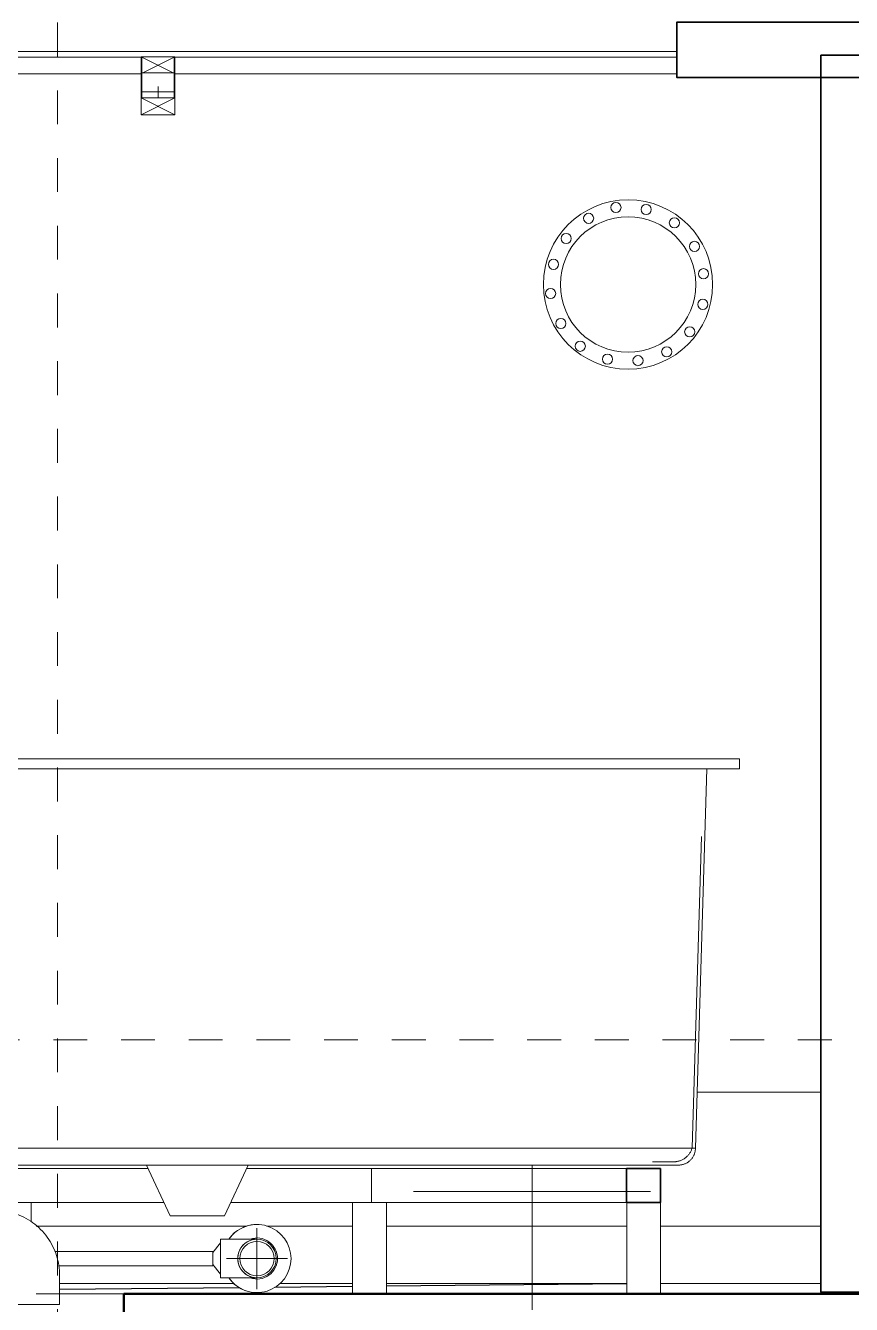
# Model space of a CAD drawing. Header units: metres. Extents: x 62 to 165, y -3 to 9.
# Drawn here: x 117.246 to 119.686, y -0.781 to 2.995 of the extents above; entities that cross this region are included whole.
import ezdxf

# ---------------------------------------------------------------- set-up
doc = ezdxf.new("R2010")
doc.units = ezdxf.units.M
doc.linetypes.add('Centro', pattern=[0.03175, 0.00635, -0.004763, 0.015875, -0.004763])
doc.linetypes.add('Grid Line', pattern=[0.022225, 0.0127, -0.003175, 0.003175, -0.003175])
for name, color, linetype, lineweight in [('A-FLOR', 7, 'Continuous', 18), ('A-FLOR-LEVL', 7, 'Continuous', 9), ('A-GENM', 7, 'Continuous', 18), ('E-CABL-TRAY', 7, 'Continuous', 18), ('E-CABL-TRAY-CNTR', 7, 'Continuous', 18), ('P-PIPE', 7, 'Continuous', 18), ('P-PIPE-CNTR', 7, 'Continuous', 18), ('P-SANR-FIXT', 7, 'Continuous', 18), ('S-GRID', 7, 'Continuous', 9)]:
    doc.layers.add(name, color=color, linetype=linetype, lineweight=lineweight)
doc.layers.add('E-CABL-TRAY-ANNO', color=7, linetype='Continuous', lineweight=18, true_color=0x007f00)

# ---------------------------------------------------------------- blocks, each defined once
blk = doc.blocks.new('Soporte Estanque_z2 - Soporte Estanque_z2-1279737-Corte 02')
at = {"layer": 'A-GENM', "lineweight": 35}
for p, q in [((-86.256, -0.38), (-86.356, -0.38)), ((-86.356, -0.38), (-86.356, -0.48)), ((-86.256, -0.48), (-86.256, -0.38)), ((-83.5848, -0.38), (-83.6848, -0.38)), ((-83.6848, -0.38), (-83.6848, -0.48)), ((-83.5848, -0.48), (-83.5848, -0.38)), ((-86.356, -0.48), (-86.256, -0.48)), ((-83.6848, -0.48), (-83.5848, -0.48))]:
    blk.add_line(p, q, dxfattribs=at)
at = {"layer": 'A-GENM'}
for p, q in [((-86.256, -0.38), (-85.5024, -0.38)), ((-85.5024, -0.38), (-85.098, -0.38)), ((-85.5024, -0.38), (-85.5024, -0.48)), ((-84.8078, -0.38), (-84.4384, -0.38)), ((-84.4384, -0.38), (-83.6848, -0.38)), ((-84.4384, -0.48), (-84.4384, -0.38)), ((-86.3568, -0.48), (-86.356, -0.48)), ((-86.3568, -0.75), (-86.3568, -0.48)), ((-86.2568, -0.48), (-86.2568, -0.75)), ((-85.5044, -0.48), (-86.256, -0.48)), ((-85.544, -0.5049), (-85.544, -0.48)), ((-85.5044, -0.48), (-85.444, -0.48)), ((-85.444, -0.48), (-85.444, -0.5368)), ((-85.0514, -0.48), (-85.444, -0.48)), ((-84.494, -0.48), (-84.8544, -0.48)), ((-84.494, -0.48), (-84.4364, -0.48)), ((-84.494, -0.75), (-84.494, -0.48)), ((-83.6848, -0.48), (-84.4364, -0.48)), ((-84.394, -0.48), (-84.394, -0.75)), ((-83.684, -0.48), (-83.684, -0.75)), ((-83.5848, -0.48), (-83.584, -0.48)), ((-83.584, -0.75), (-83.584, -0.48)), ((-86.4055, -0.75), (-86.2055, -0.75)), ((-86.4055, -0.75), (-86.4055, -0.753)), ((-86.2055, -0.753), (-86.4055, -0.753)), ((-86.2055, -0.75), (-86.2055, -0.753)), ((-85.594, -0.75), (-85.551, -0.75)), ((-85.594, -0.75), (-85.594, -0.753)), ((-85.551, -0.753), (-85.594, -0.753))]:
    blk.add_line(p, q, dxfattribs=at)
blk = doc.blocks.new('AB1_REVER_EST LOSAS_ZZ_ZZ_MO_T_A_rvt-2-Corte 02')
at = {"layer": 'A-FLOR'}
for p, q in [((-84.8068, -0.55), (-85.4288, -0.55)), ((-84.4942, -0.55), (-84.7478, -0.55)), ((-83.6839, -0.55), (-84.3941, -0.55)), ((-83.1109, -0.55), (-83.5836, -0.55)), ((-85.3597, -0.72), (-84.8448, -0.72)), ((-85.3597, -0.75), (-85.1697, -0.75)), ((-84.7095, -0.72), (-84.4942, -0.72)), ((-84.3941, -0.72), (-83.6839, -0.72)), ((-83.5836, -0.72), (-83.1109, -0.72))]:
    blk.add_line(p, q, dxfattribs=at)
at = {"layer": 'A-FLOR', "lineweight": 25}
for p, q in [((-84.8287, -0.7321), (-85.3597, -0.7376)), ((-84.494, -0.7287), (-84.7238, -0.731)), ((-83.684, -0.7202), (-84.394, -0.7276))]:
    blk.add_line(p, q, dxfattribs=at)
at = {"layer": 'A-FLOR', "lineweight": 50}
for p, q in [((-70.2976, -0.75), (-85.1697, -0.75)), ((-85.1697, -0.75), (-85.1697, -1.15))]:
    blk.add_line(p, q, dxfattribs=at)
at = {"layer": 'A-GENM', "lineweight": 18}
blk.add_blockref('Soporte Estanque_z2 - Soporte Estanque_z2-1279737-Corte 02', (0, 0), dxfattribs=at)
blk = doc.blocks.new('BPC_Curva 90_ Interior - Codo 90_ Interior-1261037-Corte 02')
at = {"layer": 'E-CABL-TRAY', "color": 96, "true_color": 0x008000}
for p, q in [((-85.1189, 2.7919), (-85.1164, 2.7919)), ((-85.1189, 2.7848), (-85.1189, 2.7919)), ((-85.1189, 2.7819), (-85.1189, 2.7848)), ((-85.1164, 2.7919), (-85.1164, 2.7848)), ((-85.1164, 2.7848), (-85.1164, 2.7819)), ((-85.0215, 2.7919), (-85.0189, 2.7919)), ((-85.0215, 2.7848), (-85.0215, 2.7919)), ((-85.0215, 2.7819), (-85.0215, 2.7848)), ((-85.0189, 2.7919), (-85.0189, 2.7848)), ((-85.0189, 2.7848), (-85.0189, 2.7819))]:
    blk.add_line(p, q, dxfattribs=at)
blk = doc.blocks.new('BPC_Curva 90_ Exterior - Codo 90_ Exterior-V24-Corte 02')
at = {"layer": 'E-CABL-TRAY', "color": 96, "true_color": 0x008000}
for p, q in [((-85.1164, 2.9033), (-85.1189, 2.9033)), ((-85.1189, 2.9033), (-85.1189, 2.8858)), ((-85.1189, 2.8327), (-85.1189, 2.8858)), ((-85.1164, 2.8858), (-85.1164, 2.9033)), ((-85.1164, 2.8858), (-85.1164, 2.8327)), ((-85.0189, 2.9033), (-85.0215, 2.9033)), ((-85.0215, 2.9033), (-85.0215, 2.8858)), ((-85.0215, 2.8858), (-85.0215, 2.8327)), ((-85.0189, 2.8858), (-85.0189, 2.9033)), ((-85.0189, 2.8858), (-85.0189, 2.8327)), ((-85.1164, 2.8327), (-85.1189, 2.8327)), ((-85.0215, 2.8559), (-85.1164, 2.8559)), ((-85.0189, 2.8327), (-85.0215, 2.8327)), ((-85.0215, 2.7992), (-85.1164, 2.7992))]:
    blk.add_line(p, q, dxfattribs=at)
blk = doc.blocks.new('AB1_REVER_ELE_ZZ_ZZ_MO_T_A_rvt-2-Corte 02')
at = {"layer": 'E-CABL-TRAY', "color": 96, "true_color": 0x008000}
for p, q in [((-85.1189, 2.9025), (-86.6715, 2.9025)), ((-83.5371, 2.9025), (-85.0189, 2.9025)), ((-85.1189, 2.8525), (-86.6715, 2.8525)), ((-85.1189, 2.8327), (-85.1164, 2.8327)), ((-85.1189, 2.7919), (-85.1189, 2.8327)), ((-85.1164, 2.7919), (-85.1164, 2.8327)), ((-85.0215, 2.8327), (-85.0189, 2.8327)), ((-85.0215, 2.7919), (-85.0215, 2.8327)), ((-83.5371, 2.8525), (-85.0189, 2.8525)), ((-85.0189, 2.7919), (-85.0189, 2.8327)), ((-85.1164, 2.7992), (-85.0215, 2.7992)), ((-85.1164, 2.7919), (-85.1189, 2.7919)), ((-85.0189, 2.7919), (-85.0215, 2.7919))]:
    blk.add_line(p, q, dxfattribs=at)
at = {"layer": 'E-CABL-TRAY-ANNO'}
for p, q in [((-85.0215, 2.9033), (-85.1164, 2.9033)), ((-85.1164, 2.9021), (-85.024, 2.8558)), ((-85.0215, 2.9021), (-85.1139, 2.8559)), ((-85.1189, 2.7819), (-85.0189, 2.7319)), ((-85.0189, 2.7819), (-85.1189, 2.7319)), ((-85.1189, 2.7819), (-85.1189, 2.7319)), ((-85.0189, 2.7819), (-85.1189, 2.7819)), ((-85.0189, 2.7319), (-85.0189, 2.7819)), ((-85.1189, 2.7319), (-85.0189, 2.7319))]:
    blk.add_line(p, q, dxfattribs=at)
at = {"layer": 'E-CABL-TRAY-CNTR'}
blk.add_line((-85.0689, 2.7819), (-85.0689, 2.815), dxfattribs=at)
at = {"layer": 'E-CABL-TRAY', "color": 96, "lineweight": 18, "true_color": 0x008000}
for name in ['BPC_Curva 90_ Exterior - Codo 90_ Exterior-V24-Corte 02', 'BPC_Curva 90_ Interior - Codo 90_ Interior-1261037-Corte 02']:
    blk.add_blockref(name, (0, 0), dxfattribs=at)
blk = doc.blocks.new('Estanque de agua - Diametro_3_00m-V42-Corte 02')
at = {"layer": 'P-SANR-FIXT'}
for p, q in [((-86.5543, 0.83), (-86.5543, 0.8)), ((-86.5543, 0.83), (-86.5521, 0.83)), ((-86.5521, 0.8), (-86.5543, 0.8)), ((-86.5521, 0.83), (-83.3514, 0.83)), ((-83.3514, 0.8), (-86.5521, 0.8)), ((-86.4704, 0.38), (-86.4704, 0.8)), ((-86.4584, 0.8), (-86.4246, -0.3196)), ((-83.4811, -0.3196), (-83.4474, 0.8)), ((-83.3514, 0.8), (-83.3514, 0.83)), ((-86.4551, 0.4638), (-86.4551, 0.7148)), ((-86.4424, 0.6004), (-86.4146, -0.3193)), ((-83.4911, -0.3193), (-83.4634, 0.6004)), ((-86.4551, 0.38), (-86.4551, 0.4262)), ((-86.4607, 0.38), (-86.4704, 0.38)), ((-86.4607, 0.38), (-86.4551, 0.38)), ((-86.4453, 0.38), (-86.4551, 0.38)), ((-86.4226, -0.3196), (-86.4246, -0.3196)), ((-83.4811, -0.3196), (-86.4226, -0.3196)), ((-85.1028, -0.37), (-85.0329, -0.52)), ((-84.8729, -0.52), (-84.8029, -0.37)), ((-83.5467, -0.36), (-83.5498, -0.36)), ((-85.0328, -0.52), (-85.0329, -0.52)), ((-84.8729, -0.52), (-85.0328, -0.52))]:
    blk.add_line(p, q, dxfattribs=at)
at = {"layer": 'P-SANR-FIXT', "flags": 128}
for points in [[(-86.3743, -0.37), (-86.3763, -0.37), (-86.3783, -0.3698), (-86.3803, -0.3696), (-86.3823, -0.3694), (-86.3843, -0.369), (-86.3862, -0.3686), (-86.3882, -0.368), (-86.3901, -0.3674), (-86.392, -0.3668), (-86.3939, -0.366), (-86.3957, -0.3652), (-86.3975, -0.3643), (-86.3993, -0.3633), (-86.401, -0.3623), (-86.4027, -0.3612), (-86.4044, -0.36), (-86.4059, -0.3588), (-86.4075, -0.3575), (-86.409, -0.3561), (-86.4104, -0.3547), (-86.4118, -0.3533), (-86.4131, -0.3517), (-86.4143, -0.3501), (-86.4155, -0.3485), (-86.4167, -0.3469), (-86.4177, -0.3451), (-86.4187, -0.3434), (-86.4196, -0.3416), (-86.4204, -0.3398), (-86.4212, -0.3379), (-86.4219, -0.336), (-86.4225, -0.3341), (-86.4231, -0.3321), (-86.4235, -0.3302), (-86.4239, -0.3282), (-86.4242, -0.3262), (-86.4244, -0.3242), (-86.4246, -0.3222), (-86.4246, -0.3202), (-86.4246, -0.3196)], [(-86.3618, -0.36), (-86.3632, -0.36), (-86.3654, -0.3598), (-86.3677, -0.3596), (-86.3699, -0.3593), (-86.3721, -0.3589), (-86.3742, -0.3584), (-86.3764, -0.3578), (-86.3785, -0.3572), (-86.3806, -0.3564), (-86.3827, -0.3556), (-86.3847, -0.3547), (-86.3867, -0.3537), (-86.3887, -0.3526), (-86.3906, -0.3515), (-86.3925, -0.3503), (-86.3943, -0.349), (-86.396, -0.3476), (-86.3977, -0.3462), (-86.3994, -0.3447), (-86.401, -0.3431), (-86.4025, -0.3415), (-86.4039, -0.3398), (-86.4053, -0.338), (-86.4066, -0.3362), (-86.4079, -0.3344), (-86.4091, -0.3325), (-86.4101, -0.3305), (-86.4112, -0.3285), (-86.4121, -0.3265), (-86.4129, -0.3245), (-86.4137, -0.3224), (-86.4144, -0.3202), (-86.4146, -0.3193)], [(-83.4911, -0.3193), (-83.4918, -0.3215), (-83.4925, -0.3236), (-83.4933, -0.3257), (-83.4942, -0.3277), (-83.4952, -0.3297), (-83.4962, -0.3317), (-83.4974, -0.3336), (-83.4986, -0.3355), (-83.4999, -0.3373), (-83.5012, -0.339), (-83.5026, -0.3408), (-83.5041, -0.3424), (-83.5057, -0.344), (-83.5073, -0.3455), (-83.509, -0.347), (-83.5107, -0.3484), (-83.5125, -0.3497), (-83.5144, -0.351), (-83.5163, -0.3522), (-83.5182, -0.3533), (-83.5202, -0.3543), (-83.5222, -0.3552), (-83.5243, -0.3561), (-83.5264, -0.3569), (-83.5285, -0.3576), (-83.5306, -0.3582), (-83.5328, -0.3587), (-83.535, -0.3591), (-83.5372, -0.3595), (-83.5394, -0.3597), (-83.5416, -0.3599), (-83.5438, -0.36), (-83.5448, -0.36)], [(-83.4811, -0.3196), (-83.4812, -0.3217), (-83.4813, -0.3237), (-83.4815, -0.3257), (-83.4818, -0.3277), (-83.4821, -0.3296), (-83.4826, -0.3316), (-83.4831, -0.3336), (-83.4837, -0.3355), (-83.4843, -0.3374), (-83.4851, -0.3393), (-83.4859, -0.3411), (-83.4868, -0.3429), (-83.4878, -0.3447), (-83.4888, -0.3464), (-83.4899, -0.3481), (-83.4911, -0.3497), (-83.4923, -0.3513), (-83.4936, -0.3528), (-83.495, -0.3543), (-83.4964, -0.3558), (-83.4979, -0.3571), (-83.4994, -0.3585), (-83.501, -0.3597), (-83.5026, -0.3609), (-83.5043, -0.362), (-83.506, -0.3631), (-83.5077, -0.3641), (-83.5095, -0.365), (-83.5114, -0.3658), (-83.5132, -0.3666), (-83.5151, -0.3673), (-83.517, -0.3679), (-83.519, -0.3684), (-83.5209, -0.3689), (-83.5229, -0.3693), (-83.5249, -0.3696), (-83.5269, -0.3698), (-83.5289, -0.3699), (-83.5309, -0.37), (-83.5315, -0.37)], [(-86.3645, -0.37), (-86.3686, -0.37), (-86.3726, -0.37), (-86.3742, -0.37), (-86.3743, -0.37)], [(-86.3743, -0.37), (-86.3731, -0.37), (-86.3723, -0.37)], [(-86.3723, -0.37), (-86.3682, -0.37), (-86.3618, -0.37), (-86.3532, -0.37), (-86.3423, -0.37), (-86.3293, -0.37), (-86.314, -0.37), (-86.2965, -0.37), (-86.2769, -0.37), (-86.2551, -0.37), (-86.2313, -0.37), (-86.2054, -0.37), (-86.1776, -0.37), (-86.1477, -0.37), (-86.116, -0.37), (-86.0824, -0.37), (-86.047, -0.37), (-86.0098, -0.37), (-85.971, -0.37), (-85.9305, -0.37), (-85.8885, -0.37), (-85.8449, -0.37), (-85.7999, -0.37), (-85.7536, -0.37), (-85.706, -0.37), (-85.6572, -0.37), (-85.6073, -0.37), (-85.5563, -0.37), (-85.5044, -0.37), (-85.4515, -0.37), (-85.3979, -0.37), (-85.3436, -0.37), (-85.2886, -0.37), (-85.2331, -0.37), (-85.1771, -0.37), (-85.1208, -0.37), (-85.0643, -0.37), (-85.0075, -0.37), (-84.9507, -0.37), (-84.8938, -0.37), (-84.8371, -0.37), (-84.7805, -0.37), (-84.7242, -0.37), (-84.6683, -0.37), (-84.6129, -0.37), (-84.5579, -0.37), (-84.5036, -0.37), (-84.4501, -0.37), (-84.3973, -0.37), (-84.3454, -0.37), (-84.2945, -0.37), (-84.2447, -0.37), (-84.196, -0.37), (-84.1485, -0.37), (-84.1022, -0.37), (-84.0574, -0.37), (-84.014, -0.37), (-83.972, -0.37), (-83.9317, -0.37), (-83.893, -0.37), (-83.8559, -0.37), (-83.8207, -0.37), (-83.7872, -0.37), (-83.7556, -0.37), (-83.7259, -0.37), (-83.6982, -0.37), (-83.6725, -0.37), (-83.6488, -0.37), (-83.6273, -0.37), (-83.6078, -0.37), (-83.5905, -0.37), (-83.5754, -0.37), (-83.5625, -0.37), (-83.5518, -0.37), (-83.5433, -0.37), (-83.5371, -0.37), (-83.5332, -0.37), (-83.5315, -0.37), (-83.5315, -0.37)], [(-86.3671, -0.3605), (-86.3659, -0.3605), (-86.364, -0.3603), (-86.3621, -0.3602), (-86.361, -0.36)], [(-86.3561, -0.36), (-86.3593, -0.36), (-86.3609, -0.36), (-86.361, -0.36)], [(-86.361, -0.36), (-86.3599, -0.36), (-86.3591, -0.36)], [(-86.3591, -0.36), (-86.355, -0.36), (-86.3487, -0.36), (-86.3401, -0.36), (-86.3294, -0.36), (-86.3164, -0.36), (-86.3012, -0.36), (-86.2918, -0.36)], [(-83.6083, -0.36), (-83.6033, -0.36), (-83.5883, -0.36), (-83.5755, -0.36), (-83.5649, -0.36), (-83.5565, -0.36), (-83.5504, -0.36), (-83.5465, -0.36), (-83.5448, -0.36), (-83.5448, -0.36)], [(-83.5448, -0.36), (-83.5459, -0.36), (-83.5467, -0.36)], [(-83.5448, -0.36), (-83.5429, -0.3602), (-83.541, -0.3604), (-83.5392, -0.3605), (-83.538, -0.3605)], [(-83.5334, -0.37), (-83.5375, -0.37), (-83.5412, -0.37)], [(-83.5315, -0.37), (-83.5326, -0.37), (-83.5334, -0.37)]]:
    blk.add_lwpolyline(points, dxfattribs=at)
at = {"layer": 'P-SANR-FIXT'}
for start_param, end_param in [(1.277612, 1.570796), (1.022089, 1.277612), (1.570796, 1.863981), (1.863981, 2.173858)]:
    blk.add_ellipse((-86.393, 0.445), major_axis=(0, 0.065), ratio=0.99863, start_param=start_param, end_param=end_param, dxfattribs=at)
blk = doc.blocks.new('Tanque Cilindrico - 02 - Tanque Cilindrico - 02-1356174-Corte 02')
at = {"layer": 'A-GENM'}
for p, q in [((-83.537, 2.9185), (-85.9927, 2.9185)), ((-83.1109, -0.155), (-83.4768, -0.155))]:
    blk.add_line(p, q, dxfattribs=at)
for centre, radius, start, end in [((-83.6803, 2.2307), 0.25, 0, 180), ((-83.716, 2.4579), 0.015, 0, 180), ((-83.716, 2.4579), 0.015, 180, 0), ((-83.6269, 2.4522), 0.015, 0, 180), ((-83.6803, 2.2307), 0.2, 0, 180), ((-83.7967, 2.4261), 0.015, 0, 180), ((-83.7967, 2.4261), 0.015, 180, 0), ((-83.6269, 2.4522), 0.015, 180, 0), ((-83.5434, 2.4126), 0.015, 0, 180), ((-83.8632, 2.3666), 0.015, 0, 180), ((-83.5434, 2.4126), 0.015, 180, 0), ((-83.8632, 2.3666), 0.015, 180, 0), ((-83.484, 2.3433), 0.015, 0, 180), ((-83.484, 2.3433), 0.015, 180, 0), ((-83.9006, 2.2902), 0.015, 0, 180), ((-83.9006, 2.2902), 0.015, 180, 0), ((-83.4571, 2.2626), 0.015, 0, 180), ((-83.6803, 2.2307), 0.25, 180, 360), ((-83.6803, 2.2307), 0.2, 180, 0), ((-83.4571, 2.2626), 0.015, 180, 0), ((-83.9091, 2.2039), 0.015, 0, 180), ((-83.9091, 2.2039), 0.015, 180, 0), ((-83.4592, 2.1721), 0.015, 0, 180), ((-83.4592, 2.1721), 0.015, 180, 0), ((-83.8787, 2.1155), 0.015, 0, 180), ((-83.8787, 2.1155), 0.015, 180, 0), ((-83.4981, 2.0907), 0.015, 0, 180), ((-83.4981, 2.0907), 0.015, 180, 0), ((-83.8214, 2.0483), 0.015, 0, 180), ((-83.8214, 2.0483), 0.015, 180, 0), ((-83.566, 2.032), 0.015, 0, 180), ((-83.7408, 2.0101), 0.015, 0, 180), ((-83.7408, 2.0101), 0.015, 180, 0), ((-83.6509, 2.0058), 0.015, 0, 180), ((-83.6509, 2.0058), 0.015, 180, 0), ((-83.566, 2.032), 0.015, 180, 0)]:
    blk.add_arc(centre, radius, start, end, dxfattribs=at)
blk = doc.blocks.new('CPVC - Codo - Codo-V94-Corte 02')
at = {"layer": 'P-PIPE', "color": 150, "true_color": 0x007dff}
for p, q in [((-85.5485, -0.5044), (-85.6306, -0.5044)), ((-85.6306, -0.6956), (-85.5485, -0.6956)), ((-85.551, -0.6964), (-85.551, -0.7814)), ((-85.3597, -0.7814), (-85.3597, -0.6964)), ((-85.551, -0.7814), (-85.5477, -0.7814)), ((-85.5477, -0.7814), (-85.3597, -0.7814))]:
    blk.add_line(p, q, dxfattribs=at)
at = {"layer": 'P-PIPE', "color": 150, "true_color": 0x007dff, "flags": 128}
for points in [[(-85.3597, -0.6964), (-85.3598, -0.6889), (-85.3603, -0.6813), (-85.361, -0.6738), (-85.362, -0.6663), (-85.3633, -0.6589), (-85.3649, -0.6515), (-85.3668, -0.6442), (-85.369, -0.6369), (-85.3714, -0.6298), (-85.3741, -0.6227), (-85.3771, -0.6158), (-85.3804, -0.6089), (-85.384, -0.6022), (-85.3878, -0.5957), (-85.3918, -0.5893), (-85.3961, -0.583), (-85.4007, -0.5769), (-85.4055, -0.571), (-85.4105, -0.5653), (-85.4158, -0.5598), (-85.4213, -0.5545), (-85.4269, -0.5494), (-85.4328, -0.5446), (-85.4389, -0.54), (-85.4452, -0.5356), (-85.4517, -0.5315), (-85.4583, -0.5277), (-85.4651, -0.5241), (-85.472, -0.5208), (-85.479, -0.5178), (-85.4862, -0.5151), (-85.4935, -0.5127), (-85.5009, -0.5106), (-85.5083, -0.5088), (-85.5158, -0.5072), (-85.5234, -0.5061), (-85.5311, -0.5052), (-85.5387, -0.5046), (-85.5464, -0.5044), (-85.5485, -0.5044)], [(-85.5514, -0.6947), (-85.5514, -0.6947), (-85.5514, -0.6947), (-85.5514, -0.6947), (-85.5514, -0.6948), (-85.5513, -0.6948), (-85.5513, -0.6949), (-85.5513, -0.695), (-85.5512, -0.6951), (-85.5512, -0.6952), (-85.5511, -0.6953), (-85.5511, -0.6954), (-85.5511, -0.6956), (-85.551, -0.6957), (-85.551, -0.6959), (-85.551, -0.696), (-85.551, -0.6962), (-85.551, -0.6963), (-85.551, -0.6964)]]:
    blk.add_lwpolyline(points, dxfattribs=at)
at = {"layer": 'P-PIPE', "color": 150, "true_color": 0x007dff}
for start_param, end_param in [(0, 0.572615), (3.141593, 6.283185), (2.568978, 3.141593)]:
    blk.add_ellipse((-85.6306, -0.6), major_axis=(0, 0.0956), ratio=0.258819, start_param=start_param, end_param=end_param, dxfattribs=at)
blk = doc.blocks.new('CPVC - Tee - Tee-1157727-Corte 02')
at = {"layer": 'P-PIPE', "color": 150, "true_color": 0x007dff}
for p, q in [((-84.7767, -0.589), (-84.8845, -0.589)), ((-84.8845, -0.589), (-84.8845, -0.6459)), ((-84.8845, -0.6459), (-84.8845, -0.7029)), ((-84.8845, -0.7029), (-84.7767, -0.7029))]:
    blk.add_line(p, q, dxfattribs=at)
for radius, start, end in [(0.057, 0, 180), (0.0569, 180, 360)]:
    blk.add_arc((-84.7767, -0.6459), radius, start, end, dxfattribs=at)
for points, knots in [([(-84.8056, -0.5968), (-84.806, -0.597), (-84.8087, -0.5987), (-84.8121, -0.6012), (-84.8151, -0.6039), (-84.816, -0.6046)], [0.3859699, 0.3859699, 0.3859699, 0.3859699, 0.4, 0.5, 0.5383087, 0.5383087, 0.5383087, 0.5383087]), ([(-84.7767, -0.589), (-84.7793, -0.589), (-84.7844, -0.5893), (-84.792, -0.5909), (-84.7986, -0.5932), (-84.8026, -0.5952), (-84.8042, -0.596)], [0, 0, 0, 0, 0.1, 0.2, 0.3, 0.3660429, 0.3660429, 0.3660429, 0.3660429]), ([(-84.8321, -0.6326), (-84.8323, -0.6334), (-84.8332, -0.6377), (-84.8337, -0.6422), (-84.8337, -0.6459)], [0.8754724, 0.8754724, 0.8754724, 0.8754724, 0.9, 1, 1, 1, 1]), ([(-84.8268, -0.6187), (-84.8271, -0.6193), (-84.8281, -0.6213), (-84.8297, -0.6248), (-84.8307, -0.6277), (-84.8311, -0.6291)], [0.7300669, 0.7300669, 0.7300669, 0.7300669, 0.75, 0.8, 0.841386, 0.841386, 0.841386, 0.841386]), ([(-84.8178, -0.6065), (-84.8185, -0.6072), (-84.8201, -0.609), (-84.8227, -0.6122), (-84.8246, -0.6151), (-84.8256, -0.6167), (-84.8257, -0.6169)], [0.5677768, 0.5677768, 0.5677768, 0.5677768, 0.6, 0.65, 0.7, 0.7089004, 0.7089004, 0.7089004, 0.7089004]), ([(-84.8337, -0.6459), (-84.8337, -0.6496), (-84.8332, -0.6541), (-84.8323, -0.6584), (-84.8321, -0.6592)], [0, 0, 0, 0, 0.1, 0.1245276, 0.1245276, 0.1245276, 0.1245276]), ([(-84.8311, -0.6627), (-84.8307, -0.6641), (-84.8297, -0.667), (-84.8281, -0.6705), (-84.8271, -0.6725), (-84.8268, -0.6731)], [0.158614, 0.158614, 0.158614, 0.158614, 0.2, 0.25, 0.2699331, 0.2699331, 0.2699331, 0.2699331]), ([(-84.8257, -0.6749), (-84.8256, -0.6751), (-84.8246, -0.6767), (-84.8227, -0.6796), (-84.8201, -0.6828), (-84.8185, -0.6846), (-84.8178, -0.6853)], [0.2910996, 0.2910996, 0.2910996, 0.2910996, 0.3, 0.35, 0.4, 0.4322232, 0.4322232, 0.4322232, 0.4322232]), ([(-84.816, -0.6872), (-84.8151, -0.6879), (-84.8121, -0.6906), (-84.8087, -0.6931), (-84.806, -0.6948), (-84.8056, -0.695)], [0.4616913, 0.4616913, 0.4616913, 0.4616913, 0.5, 0.6, 0.6140301, 0.6140301, 0.6140301, 0.6140301]), ([(-84.8042, -0.6958), (-84.8026, -0.6966), (-84.7986, -0.6986), (-84.7895, -0.7018), (-84.7818, -0.7029), (-84.7767, -0.7029)], [0.6339571, 0.6339571, 0.6339571, 0.6339571, 0.7, 0.8, 1, 1, 1, 1])]:
    blk.add_open_spline(points, degree=3, knots=knots, dxfattribs=at)
blk = doc.blocks.new('M_Transition - Generic - Standard-1445545-Corte 02')
at = {"layer": 'P-PIPE', "color": 150, "true_color": 0x007dff}
for p, q in [((-84.8845, -0.5999), (-84.9075, -0.6284)), ((-84.9075, -0.6634), (-84.8845, -0.6919))]:
    blk.add_line(p, q, dxfattribs=at)
blk = doc.blocks.new('Acero Carbono - Flange - A - Flange Brida-1162615-Corte 02')
at = {"layer": 'P-PIPE', "color": 150, "true_color": 0x007dff}
for radius, start, end in [(0.1006, 0, 145.2124), (0.0607, 0, 109.1599), (0.1006, 214.7876, 0), (0.0607, 250.8401, 360)]:
    blk.add_arc((-84.7767, -0.6459), radius, start, end, dxfattribs=at)
blk = doc.blocks.new('Acero Carbono - Flange - A - Flange Brida-1167223-Corte 02')
at = {"layer": 'P-PIPE', "color": 150, "true_color": 0x007dff}
for start, end in [(90, 145.2124), (214.7876, 270)]:
    blk.add_arc((-84.7772, -0.6459), 0.1006, start, end, dxfattribs=at)
blk = doc.blocks.new('AB1_REVER_SAN_ZZ_ZZ_MO_T_A_rvt-2-Corte 02')
at = {"layer": 'P-PIPE', "color": 150, "true_color": 0x007dff}
for p, q in [((-84.9075, -0.6248), (-85.3736, -0.6248)), ((-84.9075, -0.6459), (-84.9075, -0.6248)), ((-85.3622, -0.667), (-84.9075, -0.667)), ((-84.9075, -0.667), (-84.9075, -0.6459))]:
    blk.add_line(p, q, dxfattribs=at)
for start, end in [(0, 180), (180, 360)]:
    blk.add_arc((-84.7767, -0.6459), 0.0508, start, end, dxfattribs=at)
at = {"layer": 'P-PIPE-CNTR', "color": 150, "true_color": 0x007dff}
for p, q in [((-83.964, -0.7978), (-83.964, -0.37)), ((-84.314, -0.4478), (-83.614, -0.4478)), ((-84.7767, -0.7359), (-84.7767, -0.5559)), ((-84.7767, -0.7359), (-84.7767, -0.5559)), ((-84.8667, -0.6459), (-84.6867, -0.6459)), ((-84.8667, -0.6459), (-84.6867, -0.6459))]:
    blk.add_line(p, q, dxfattribs=at)
at = {"layer": 'A-GENM', "lineweight": 18}
blk.add_blockref('Tanque Cilindrico - 02 - Tanque Cilindrico - 02-1356174-Corte 02', (0, 0), dxfattribs=at)
at = {"layer": 'P-PIPE', "lineweight": 18}
for name in ['CPVC - Codo - Codo-V94-Corte 02', 'Acero Carbono - Flange - A - Flange Brida-1167223-Corte 02', 'Acero Carbono - Flange - A - Flange Brida-1162615-Corte 02', 'M_Transition - Generic - Standard-1445545-Corte 02', 'CPVC - Tee - Tee-1157727-Corte 02']:
    blk.add_blockref(name, (0, 0), dxfattribs=at)
at = {"layer": 'P-SANR-FIXT', "lineweight": 18}
blk.add_blockref('Estanque de agua - Diametro_3_00m-V42-Corte 02', (0, 0), dxfattribs=at)
blk = doc.blocks.new('Mezzanina - Mezzanina-1309146-Corte 02')
at = {"layer": 'A-GENM'}
for p, q in [((-83.5371, 3.0059), (-83.5371, 2.8424)), ((-83.5362, 3.0059), (-83.5371, 3.0059)), ((-83.5371, 2.8424), (-83.5362, 2.8424)), ((-83.1115, 2.8424), (-83.1115, -0.7457)), ((-79.2715, 2.8424), (-79.2715, -0.7457)), ((-83.1115, -0.7457), (-83.1107, -0.7457)), ((-79.2715, -0.7457), (-79.2704, -0.7457))]:
    blk.add_line(p, q, dxfattribs=at)
at = {"layer": 'A-GENM', "lineweight": 35}
for p, q in [((-78.7254, 3.0059), (-83.5362, 3.0059)), ((-83.5362, 3.0059), (-83.5362, 2.8424)), ((-78.7254, 2.8424), (-78.7254, 3.0059)), ((-82.9657, 2.9078), (-83.1107, 2.9078)), ((-83.1107, 2.9078), (-83.1107, -0.7457)), ((-82.9657, -0.7457), (-82.9657, 2.9078)), ((-79.1254, 2.9078), (-79.2704, 2.9078)), ((-79.2704, 2.9078), (-79.2704, -0.7457)), ((-79.1254, -0.7457), (-79.1254, 2.9078)), ((-83.5362, 2.8424), (-78.7254, 2.8424)), ((-83.1107, -0.7457), (-82.9657, -0.7457)), ((-79.2704, -0.7457), (-79.1254, -0.7457))]:
    blk.add_line(p, q, dxfattribs=at)

msp = doc.modelspace()

# ---------------------------------------------------------------- linework, layer by layer
at = {"layer": 'A-FLOR-LEVL', "color": 9, "linetype": 'Centro', "true_color": 0xc0c0c0}
for p, q in [((105.3282, 0), (137.58, 0)), ((105.2777, -0.75), (137.58, -0.75))]:
    msp.add_line(p, q, dxfattribs=at)
at = {"layer": 'S-GRID', "color": 253, "linetype": 'Grid Line', "true_color": 0xaaaaaa}
msp.add_line((117.3408, -2.6959), (117.3408, 8.2984), dxfattribs=at)

# ---------------------------------------------------------------- block references
at = {"lineweight": 5}
for name in ['AB1_REVER_SAN_ZZ_ZZ_MO_T_A_rvt-2-Corte 02', 'AB1_REVER_EST LOSAS_ZZ_ZZ_MO_T_A_rvt-2-Corte 02', 'AB1_REVER_ELE_ZZ_ZZ_MO_T_A_rvt-2-Corte 02']:
    msp.add_blockref(name, (202.7064, 0), dxfattribs=at)
at = {"layer": 'A-GENM'}
msp.add_blockref('Mezzanina - Mezzanina-1309146-Corte 02', (202.7064, 0), dxfattribs=at)

doc.saveas('drawing.dxf')
